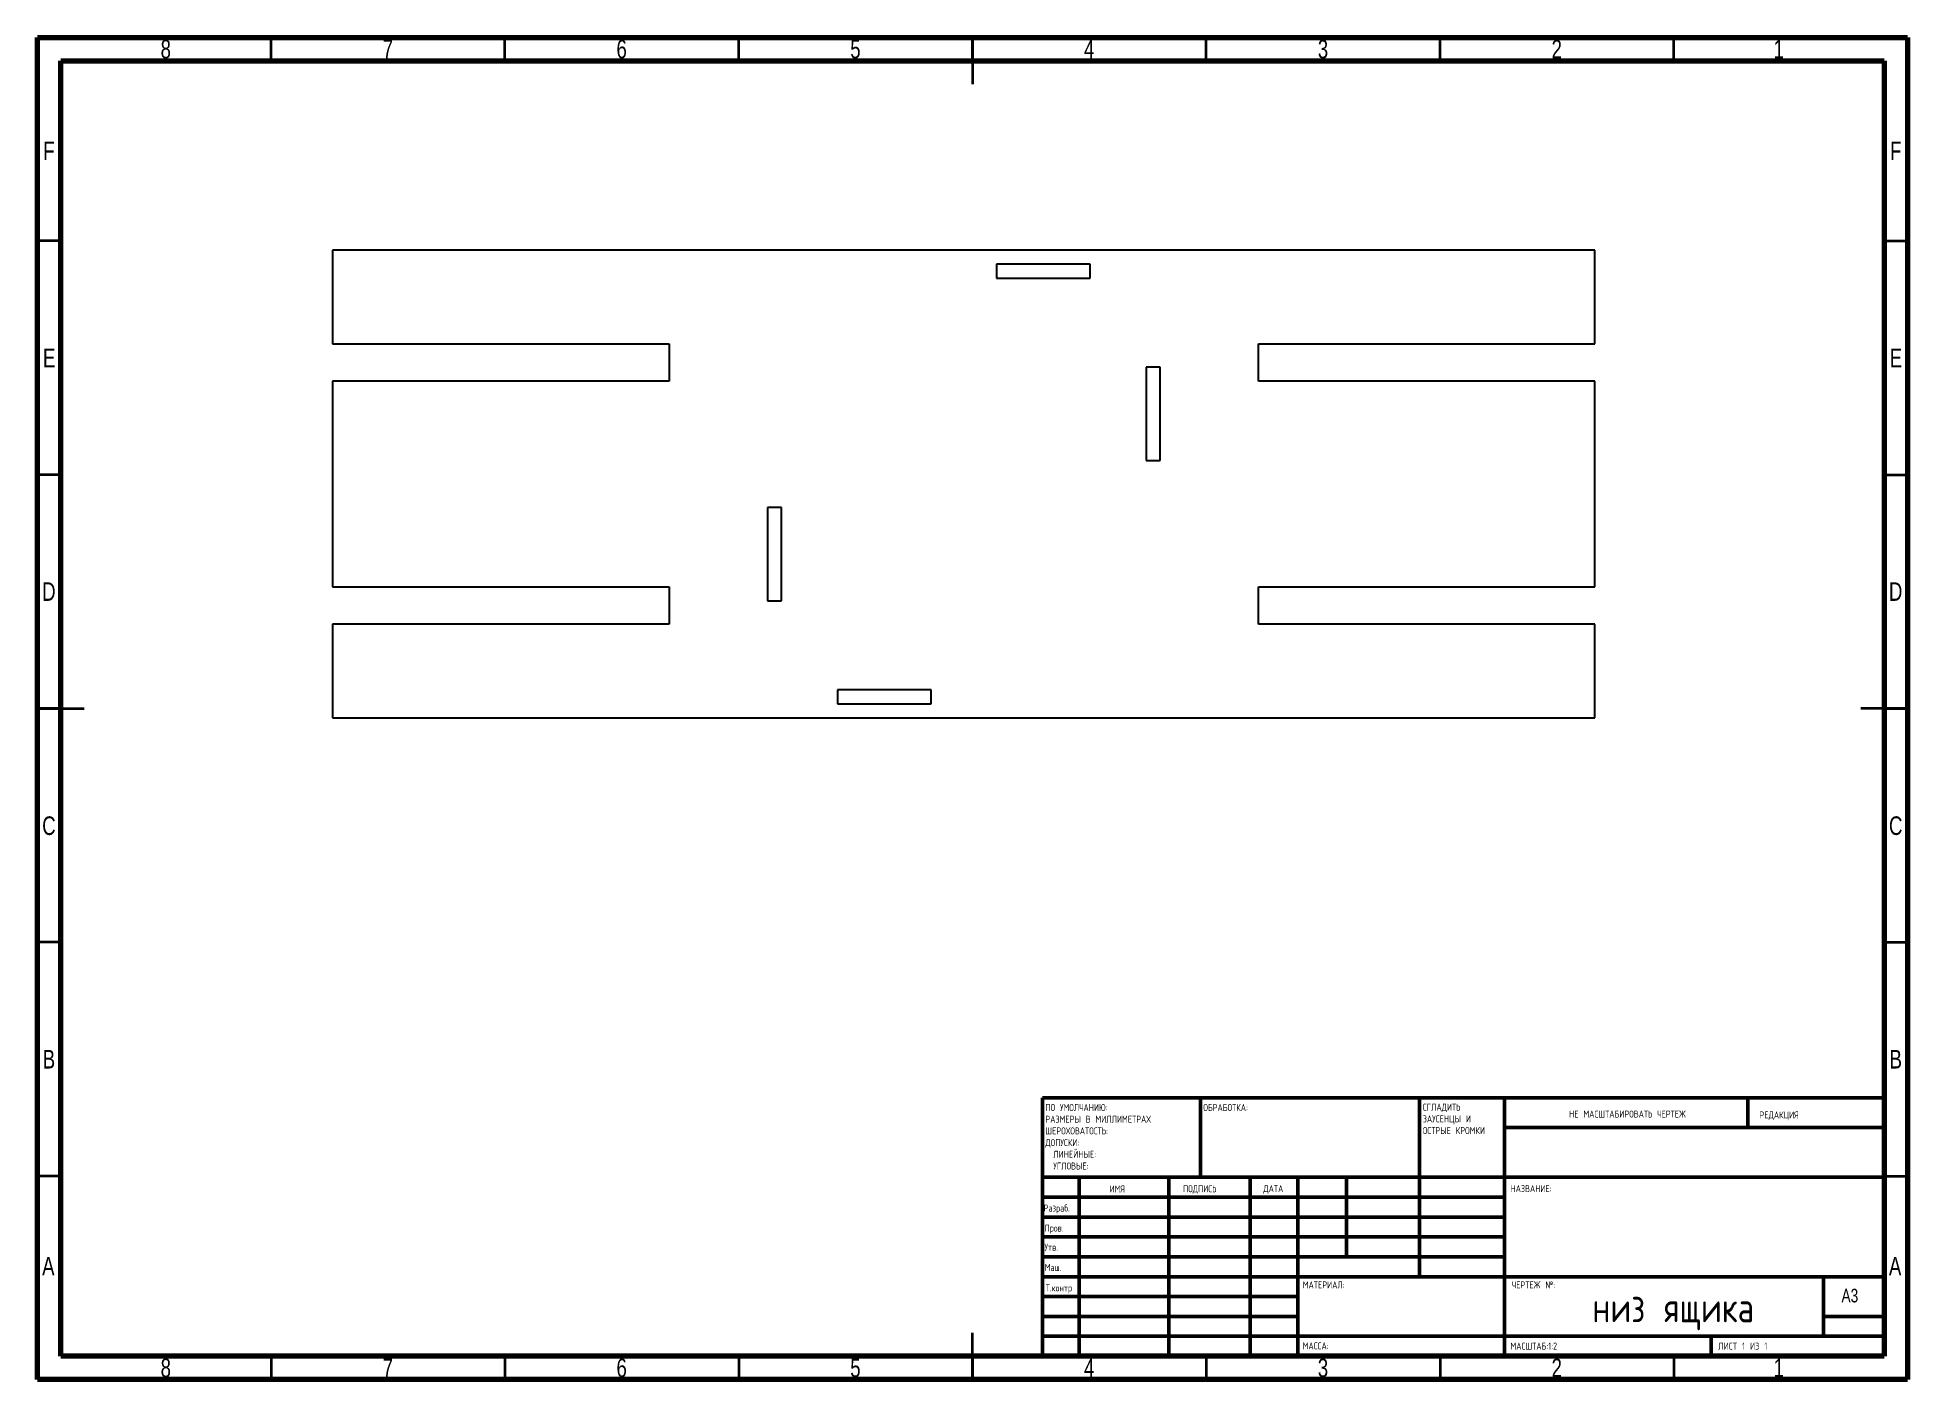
# Model space of a CAD drawing. Header units: millimetres. Extents: x 15 to 415, y 5 to 292.
import ezdxf

# ---------------------------------------------------------------- set-up
doc = ezdxf.new("R2010")
doc.units = ezdxf.units.MM
doc.styles.add('SLDTEXTSTYLE0', font='TXT', dxfattribs={"width": 0.75})
doc.styles.add('SLDTEXTSTYLE1', font='TXT', dxfattribs={"width": 0.75, "bigfont": 'bigfont'})
doc.styles.add('SLDTEXTSTYLE2', font='TXT', dxfattribs={"width": 0.681818, "bigfont": 'bigfont'})

# ---------------------------------------------------------------- blocks, each defined once
blk = doc.blocks.new('SW_NOTE_0')
at = {"color": 0, "linetype": 'Continuous', "lineweight": 0, "char_height": 1.5, "attachment_point": 1, "style": 'SLDTEXTSTYLE1'}
for s, insert in [('СГЛАДИТЬ', (0, 1.93)), ('ЗАУСЕНЦЫ И', (0, -0.57)), ('ОСТРЫЕ КРОМКИ', (0, -3.07))]:
    blk.add_mtext(s, dxfattribs=dict(at, insert=insert))
blk = doc.blocks.new('SW_NOTE_0_1')
at = {"color": 0, "linetype": 'Continuous', "lineweight": 0, "char_height": 1.5, "attachment_point": 1, "style": 'SLDTEXTSTYLE1'}
for s, insert in [('ПО УМОЛЧАНИЮ:', (0, 1.93)), ('РАЗМЕРЫ В МИЛЛИМЕТРАХ', (0, -0.57)), ('ШЕРОХОВАТОСТЬ:', (0, -3.07)), ('ДОПУСКИ:', (0, -5.57)), ('ЛИНЕЙНЫЕ:', (1.69, -8.07)), ('УГЛОВЫЕ:', (1.69, -10.57))]:
    blk.add_mtext(s, dxfattribs=dict(at, insert=insert))

msp = doc.modelspace()

# ---------------------------------------------------------------- linework, layer by layer
at = {"color": 7, "linetype": 'Continuous', "lineweight": 70}
for p, q in [((15, 5), (15, 292)), ((15, 292), (415, 292)), ((415, 292), (415, 5)), ((20, 10), (20, 287)), ((20, 287), (410, 287)), ((410, 287), (410, 10)), ((410, 10), (20, 10)), ((415, 5), (15, 5))]:
    msp.add_line(p, q, dxfattribs=at)
at = {"color": 7, "linetype": 'Continuous', "lineweight": 35}
for p, q in [((65, 287), (65, 292)), ((115, 287), (115, 292)), ((165, 287), (165, 292)), ((215, 292), (215, 282)), ((215, 287), (215, 292)), ((265, 287), (265, 292)), ((315, 287), (315, 292)), ((365, 287), (365, 292)), ((20, 248.5), (15, 248.5)), ((410, 248.5), (415, 248.5)), ((20, 198.5), (15, 198.5)), ((410, 198.5), (415, 198.5)), ((15, 148.5), (25, 148.5)), ((20, 148.5), (15, 148.5)), ((415, 148.5), (405, 148.5)), ((410, 148.5), (415, 148.5)), ((20, 98.5), (15, 98.5)), ((410, 98.5), (415, 98.5)), ((20, 48.5), (15, 48.5)), ((410, 48.5), (415, 48.5)), ((215, 5), (215, 15)), ((65, 10), (65, 5)), ((115, 10), (115, 5)), ((165, 10), (165, 5)), ((215, 10), (215, 5)), ((265, 10), (265, 5)), ((315, 10), (315, 5)), ((365, 10), (365, 5))]:
    msp.add_line(p, q, dxfattribs=at)
at = {"color": 7, "linetype": 'Continuous', "lineweight": 25}
for p, q in [((78.14, 246.51), (78.14, 226.51)), ((348.14, 246.51), (78.14, 246.51)), ((348.14, 226.51), (348.14, 246.51)), ((240.14, 243.51), (220.14, 243.51)), ((220.14, 243.51), (220.14, 240.51)), ((220.14, 240.51), (240.14, 240.51)), ((240.14, 240.51), (240.14, 243.51)), ((78.14, 226.51), (150.14, 226.51)), ((150.14, 226.51), (150.14, 218.51)), ((276.14, 226.51), (348.14, 226.51)), ((276.14, 218.51), (276.14, 226.51)), ((255.14, 221.51), (252.14, 221.51)), ((252.14, 221.51), (252.14, 201.51)), ((255.14, 201.51), (255.14, 221.51)), ((78.14, 218.51), (78.14, 174.51)), ((150.14, 218.51), (78.14, 218.51)), ((348.14, 218.51), (276.14, 218.51)), ((348.14, 174.51), (348.14, 218.51)), ((252.14, 201.51), (255.14, 201.51)), ((174.14, 191.51), (171.14, 191.51)), ((171.14, 191.51), (171.14, 171.51)), ((174.14, 171.51), (174.14, 191.51)), ((78.14, 174.51), (150.14, 174.51)), ((150.14, 174.51), (150.14, 166.51)), ((276.14, 174.51), (348.14, 174.51)), ((276.14, 166.51), (276.14, 174.51)), ((171.14, 171.51), (174.14, 171.51)), ((78.14, 166.51), (78.14, 146.51)), ((150.14, 166.51), (78.14, 166.51)), ((348.14, 166.51), (276.14, 166.51)), ((348.14, 146.51), (348.14, 166.51)), ((206.14, 152.51), (186.14, 152.51)), ((186.14, 152.51), (186.14, 149.51)), ((206.14, 149.51), (206.14, 152.51)), ((186.14, 149.51), (206.14, 149.51)), ((78.14, 146.51), (348.14, 146.51))]:
    msp.add_line(p, q, dxfattribs=at)
at = {"color": 7, "linetype": 'Continuous', "lineweight": 50}
for p, q in [((230, 65.25), (410, 65.25)), ((230, 65.25), (230, 10)), ((263.8, 48.25), (263.8, 65.25)), ((310.6, 65.25), (310.6, 27)), ((328.8, 65.25), (328.8, 10)), ((380.8, 58.88), (380.8, 65.25)), ((410, 58.88), (328.8, 58.88)), ((410, 48.25), (230, 48.25)), ((237.8, 48.25), (237.8, 10)), ((256.99, 48.25), (256.99, 10)), ((274.4, 48.25), (274.4, 10)), ((284.6, 10), (284.6, 48.25)), ((295, 31.25), (295, 48.25)), ((328.8, 44), (230, 44)), ((328.8, 39.75), (230, 39.75)), ((328.8, 35.5), (230, 35.5)), ((328.8, 31.25), (230, 31.25)), ((284.6, 27), (230, 27)), ((284.6, 27), (410, 27)), ((397, 14.25), (397, 27)), ((284.6, 22.75), (230, 22.75)), ((284.6, 18.5), (230, 18.5)), ((410, 18.5), (397, 18.5)), ((230, 14.25), (410, 14.25)), ((373, 10), (373, 14.25))]:
    msp.add_line(p, q, dxfattribs=at)

# ---------------------------------------------------------------- block references
at = {"color": 7, "linetype": 'Continuous', "lineweight": 0}
for name, p in [('SW_NOTE_0', (311.31, 62.07)), ('SW_NOTE_0_1', (230.59, 61.99))]:
    msp.add_blockref(name, p, dxfattribs=at)

# ---------------------------------------------------------------- texts
for s, insert, char_height, attachment_point, style in [('8', (42.46, 291.49), 3.97, 2, 'SLDTEXTSTYLE0'), ('7', (89.96, 291.49), 3.97, 2, 'SLDTEXTSTYLE0'), ('6', (139.96, 291.49), 3.97, 2, 'SLDTEXTSTYLE0'), ('5', (189.96, 291.49), 3.97, 2, 'SLDTEXTSTYLE0'), ('4', (239.96, 291.49), 3.97, 2, 'SLDTEXTSTYLE0'), ('3', (289.96, 291.49), 3.97, 2, 'SLDTEXTSTYLE0'), ('2', (339.96, 291.49), 3.97, 2, 'SLDTEXTSTYLE0'), ('1', (387.46, 291.49), 3.97, 2, 'SLDTEXTSTYLE0'), ('F', (17.46, 269.74), 3.97, 2, 'SLDTEXTSTYLE0'), ('F', (412.46, 269.74), 3.97, 2, 'SLDTEXTSTYLE0'), ('E', (17.51, 225.43), 3.97, 2, 'SLDTEXTSTYLE0'), ('E', (412.51, 225.43), 3.97, 2, 'SLDTEXTSTYLE0'), ('D', (17.45, 175.49), 3.97, 2, 'SLDTEXTSTYLE0'), ('D', (412.45, 175.49), 3.97, 2, 'SLDTEXTSTYLE0'), ('C', (17.46, 125.43), 3.97, 2, 'SLDTEXTSTYLE0'), ('C', (412.46, 125.43), 3.97, 2, 'SLDTEXTSTYLE0'), ('B', (17.47, 75.49), 3.97, 2, 'SLDTEXTSTYLE0'), ('B', (412.47, 75.49), 3.97, 2, 'SLDTEXTSTYLE0'), ('ОБРАБОТКА:', (264.37, 63.92), 1.5, 1, 'SLDTEXTSTYLE1'), ('НЕ МАСШТАБИРОВАТЬ ЧЕРТЕЖ', (342.61, 62.53), 1.5, 1, 'SLDTEXTSTYLE1'), ('РЕДАКЦИЯ', (383.33, 62.33), 1.5, 1, 'SLDTEXTSTYLE1'), ('ИМЯ', (244.32, 46.5), 1.5, 1, 'SLDTEXTSTYLE1'), ('ПОДПИСЬ', (260.03, 46.56), 1.5, 1, 'SLDTEXTSTYLE1'), ('ДАТА', (277.21, 46.58), 1.5, 1, 'SLDTEXTSTYLE1'), ('НАЗВАНИЕ:', (330.07, 46.58), 1.5, 1, 'SLDTEXTSTYLE1'), ('Разраб.', (230.21, 42.43), 1.5, 1, 'SLDTEXTSTYLE1'), ('Пров.', (230.41, 38.15), 1.5, 1, 'SLDTEXTSTYLE1'), ('Утв.', (230.4, 34.06), 1.5, 1, 'SLDTEXTSTYLE1'), ('A', (17.34, 31.24), 3.97, 2, 'SLDTEXTSTYLE0'), ('Маш.', (230.46, 29.73), 1.5, 1, 'SLDTEXTSTYLE1'), ('A', (412.34, 31.24), 3.97, 2, 'SLDTEXTSTYLE0'), ('Т.контр', (230.67, 25.35), 1.5, 1, 'SLDTEXTSTYLE1'), ('МАТЕРИАЛ:', (285.65, 25.99), 1.5, 1, 'SLDTEXTSTYLE1'), ('ЧЕРТЕЖ №:', (330.37, 25.99), 1.5, 1, 'SLDTEXTSTYLE1'), ('A3', (400.87, 24.41), 2.91, 1, 'SLDTEXTSTYLE0'), ('низ ящика', (364.88, 23.61), 6.35, 2, 'SLDTEXTSTYLE1'), ('МАССА:', (285.62, 12.95), 1.499, 1, 'SLDTEXTSTYLE1'), ('МАСШТАБ:1:2', (330.07, 12.9), 1.5, 1, 'SLDTEXTSTYLE1'), ('ЛИСТ 1 ИЗ 1', (374.48, 12.9), 1.5, 1, 'SLDTEXTSTYLE2'), ('8', (42.46, 9.49), 3.97, 2, 'SLDTEXTSTYLE0'), ('7', (89.96, 9.49), 3.97, 2, 'SLDTEXTSTYLE0'), ('6', (139.96, 9.49), 3.97, 2, 'SLDTEXTSTYLE0'), ('5', (189.96, 9.49), 3.97, 2, 'SLDTEXTSTYLE0'), ('4', (239.96, 9.49), 3.97, 2, 'SLDTEXTSTYLE0'), ('3', (289.96, 9.49), 3.97, 2, 'SLDTEXTSTYLE0'), ('2', (339.96, 9.49), 3.97, 2, 'SLDTEXTSTYLE0'), ('1', (387.46, 9.49), 3.97, 2, 'SLDTEXTSTYLE0')]:
    msp.add_mtext(s, dxfattribs=dict(at, insert=insert, char_height=char_height, attachment_point=attachment_point, style=style))

doc.saveas('drawing.dxf')
